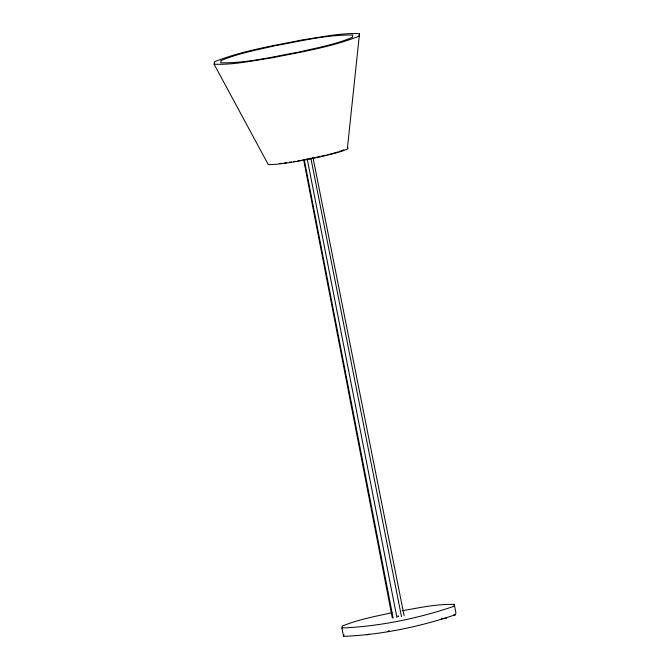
<?xml version="1.0" encoding="UTF-8"?>
<svg xmlns="http://www.w3.org/2000/svg" width="670" height="670" viewBox="0 0 670 670"><rect width="100%" height="100%" fill="white"/><g stroke="black" fill="none" stroke-linecap="round" stroke-linejoin="round"><path stroke-width="1" d="M359.505 33.676L347.462 147.71A41.054 3.291 -11.1 0 1 314.942 157.944A41.054 3.291 -11.1 0 1 268.151 164.359L214.09 64.194L214.618 61.69C242.774 50.543 272.983 45.861 302.53 39.865C321.416 37.193 340.327 32.763 359.505 33.676L358.978 36.18C330.812 47.336 300.612 52.017 271.057 58.014C252.18 60.685 233.269 65.116 214.09 64.194M402.151 610.755C419.37 607.774 436.714 603.905 454.268 604.415L455.91 612.782L455.508 614.717C419.554 626.844 381.481 634.792 343.551 636.358L341.909 627.991L342.311 626.065C358.232 619.516 375.284 616.383 392.025 612.715M343.551 636.358L343.953 634.431M454.268 604.415L453.866 606.35C417.913 618.477 379.84 626.425 341.909 627.991M387.57 631.584L389.295 630.587M398.416 616.149L397.762 616.258L398.416 616.132M367.152 634.825L369.111 634.205M453.448 615.077L455.508 614.717M441.43 618.854L446.605 618.15M312.949 157.333L404.119 615.805M310.838 157.994L401.481 616.635M307.195 158.757L396.925 617.589M304.356 160.205L393.131 618.117M303.694 160.03L392.31 617.891M343.894 149.653A37.637 3.015 -11.1 0 1 339.43 151.462M338.141 151.881A37.637 3.015 -11.1 0 1 327.764 154.728M326.014 155.164A37.637 3.015 -11.1 0 1 315.344 157.576M314.347 157.785A37.637 3.015 -11.1 0 1 297.807 160.942M295.671 161.303A37.637 3.015 -11.1 0 1 293.569 161.646M291.509 161.964A37.637 3.015 -11.1 0 1 289.524 162.266M286.727 162.668A37.637 3.015 -11.1 0 1 284.44 162.969M282.254 163.237A37.637 3.015 -11.1 0 1 279.264 163.547M221.175 60.535L220.698 62.812C247.029 63.282 272.908 56.674 298.686 52.126C316.743 47.846 335.226 44.572 352.412 37.344L352.889 35.066C326.558 34.597 300.679 41.197 274.901 45.753C256.845 50.032 238.361 53.307 221.175 60.535"/></g></svg>
